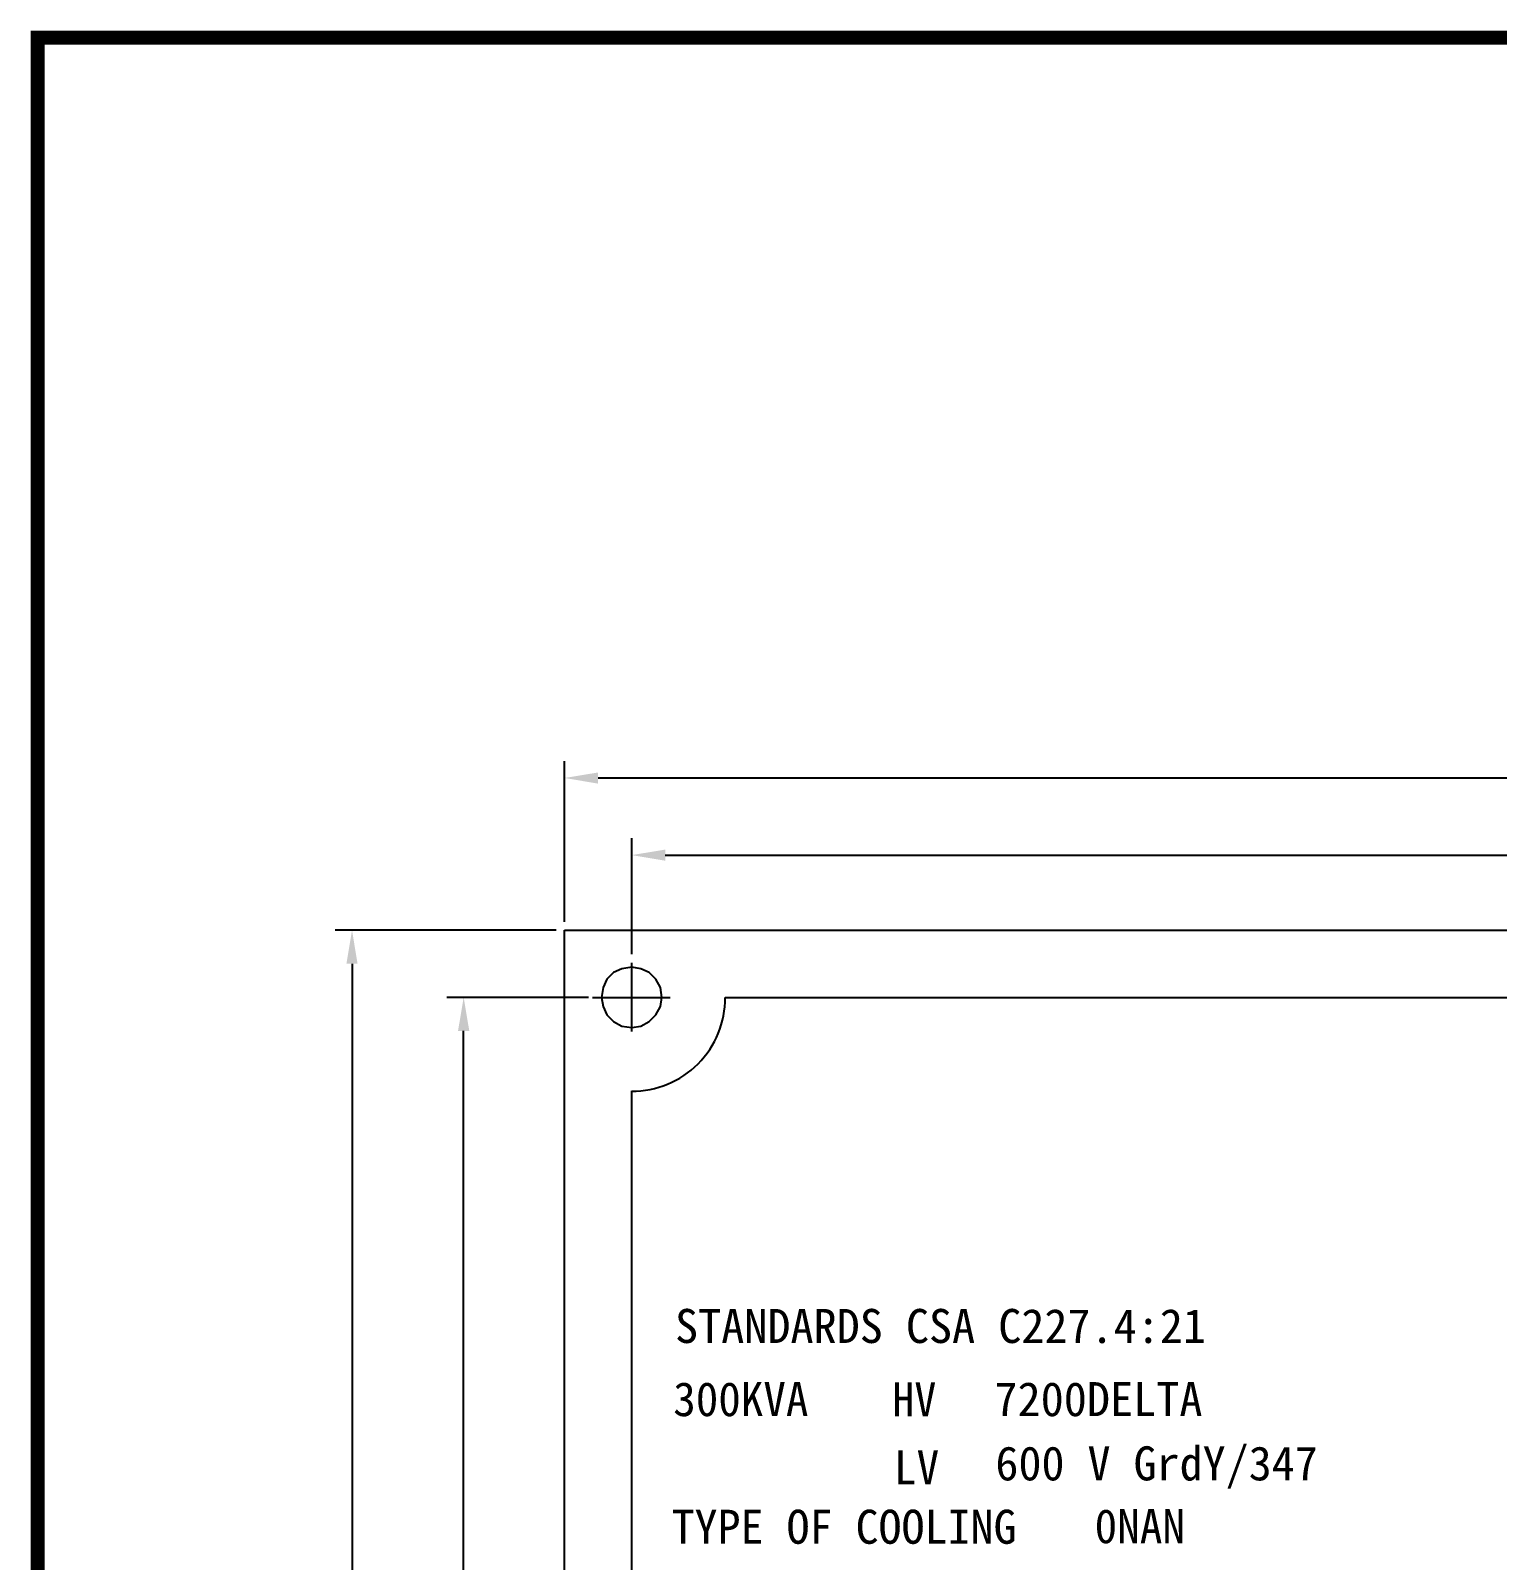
# Model space of a CAD drawing. Header units: millimetres. Extents: x 248233 to 259628, y -181361 to -174035.
# Drawn here: x 259409.1 to 259518.3, y -181058.3 to -180944.5 of the extents above; entities that cross this region are included whole.
import ezdxf

# ---------------------------------------------------------------- set-up
doc = ezdxf.new("R2010")
doc.units = ezdxf.units.MM
doc.header["$LTSCALE"] = 13
for name, color, linetype in [('1', 4, 'Continuous'), ('2', 3, 'Continuous'), ('PDF_Geometry', 7, 'Continuous')]:
    doc.layers.add(name, color=color, linetype=linetype)
doc.styles.add('PDF FangSong', font='simfang.ttf')
doc.styles.get("Standard").update_dxf_attribs({"font": 'gbenor.shx', "bigfont": 'gbcbig.shx'})
doc.dimstyles.new('ISO-25', dxfattribs={"dimtxt": 2.5, "dimasz": 2.5, "dimexe": 1.25, "dimexo": 0.625, "dimtad": 1, "dimtxsty": 'Standard', "dimcen": 2.5, "dimadec": 0, "dimazin": 0, "dimtfac": 1, "dimtmove": 0, "dimatfit": 3, "dimfxl": 1, "dimarcsym": 0})

# ---------------------------------------------------------------- blocks, each defined once
blk = doc.blocks.new('*D23')
at = {"layer": '2', "color": 0, "linetype": 'Continuous', "lineweight": -2, "transparency": 16777216}
for p, q in [((259453.88, -181013.23), (259453.88, -181004.6)), ((259593.85, -181013.23), (259593.85, -181004.6)), ((259456.38, -181005.85), (259591.35, -181005.85))]:
    blk.add_line(p, q, dxfattribs=at)
at = {"layer": '2', "color": 0, "linetype": 'Continuous', "transparency": 16777216}
for points in [[(259456.38, -181005.44), (259456.38, -181006.27), (259453.88, -181005.85)], [(259591.35, -181005.44), (259591.35, -181006.27), (259593.85, -181005.85)]]:
    blk.add_solid(points, dxfattribs=at)
at = {"layer": 'Defpoints', "color": 0, "linetype": 'Continuous', "transparency": 16777216}
for p in [(259593.85, -181005.85), (259453.88, -181013.86), (259593.85, -181013.86)]:
    blk.add_point(p, dxfattribs=at)
at = {"layer": '2', "color": 0, "linetype": 'Continuous', "transparency": 16777216, "insert": (259523.86, -181003.98), "char_height": 2.5, "attachment_point": 5}
blk.add_mtext('140', dxfattribs=at)
blk = doc.blocks.new('*D24')
at = {"layer": '2', "color": 0, "linetype": 'Continuous', "lineweight": -2, "transparency": 16777216}
for p, q in [((259448.88, -181010.82), (259448.88, -180998.86)), ((259598.9, -181010.82), (259598.9, -180998.86)), ((259451.38, -181000.11), (259596.4, -181000.11))]:
    blk.add_line(p, q, dxfattribs=at)
at = {"layer": '2', "color": 0, "linetype": 'Continuous', "transparency": 16777216}
for points in [[(259451.38, -180999.7), (259451.38, -181000.53), (259448.88, -181000.11)], [(259596.4, -180999.7), (259596.4, -181000.53), (259598.9, -181000.11)]]:
    blk.add_solid(points, dxfattribs=at)
at = {"layer": 'Defpoints', "color": 0, "linetype": 'Continuous', "transparency": 16777216}
for p in [(259598.9, -181000.11), (259448.88, -181011.44), (259598.9, -181011.44)]:
    blk.add_point(p, dxfattribs=at)
at = {"layer": '2', "color": 0, "linetype": 'Continuous', "transparency": 16777216, "insert": (259523.89, -180998.24), "char_height": 2.5, "attachment_point": 5}
blk.add_mtext('150', dxfattribs=at)
blk = doc.blocks.new('*D25')
at = {"layer": '2', "color": 0, "linetype": 'Continuous', "lineweight": -2, "transparency": 16777216}
for p, q in [((259450.67, -181016.44), (259440.12, -181016.44)), ((259441.37, -181178.96), (259441.37, -181018.94)), ((259450.67, -181181.46), (259440.12, -181181.46))]:
    blk.add_line(p, q, dxfattribs=at)
at = {"layer": '2', "color": 0, "linetype": 'Continuous', "transparency": 16777216}
for points in [[(259440.95, -181018.94), (259441.79, -181018.94), (259441.37, -181016.44)], [(259440.95, -181178.96), (259441.79, -181178.96), (259441.37, -181181.46)]]:
    blk.add_solid(points, dxfattribs=at)
at = {"layer": 'Defpoints', "color": 0, "linetype": 'Continuous', "transparency": 16777216}
for p in [(259441.37, -181016.44), (259451.29, -181016.44), (259451.29, -181181.46)]:
    blk.add_point(p, dxfattribs=at)
at = {"layer": '2', "color": 0, "linetype": 'Continuous', "transparency": 16777216, "insert": (259439.49, -181098.95), "char_height": 2.5, "attachment_point": 5, "rotation": 90}
blk.add_mtext('165', dxfattribs=at)
blk = doc.blocks.new('*D26')
at = {"layer": '2', "color": 0, "linetype": 'Continuous', "lineweight": -2, "transparency": 16777216}
for p, q in [((259448.25, -181011.44), (259431.81, -181011.44)), ((259433.06, -181013.94), (259433.06, -181183.96)), ((259448.25, -181186.46), (259431.81, -181186.46))]:
    blk.add_line(p, q, dxfattribs=at)
at = {"layer": '2', "color": 0, "linetype": 'Continuous', "transparency": 16777216}
for points in [[(259432.64, -181013.94), (259433.47, -181013.94), (259433.06, -181011.44)], [(259432.64, -181183.96), (259433.47, -181183.96), (259433.06, -181186.46)]]:
    blk.add_solid(points, dxfattribs=at)
at = {"layer": 'Defpoints', "color": 0, "linetype": 'Continuous', "transparency": 16777216}
for p in [(259448.88, -181011.44), (259433.06, -181186.46), (259448.88, -181186.46)]:
    blk.add_point(p, dxfattribs=at)
at = {"layer": '2', "color": 0, "linetype": 'Continuous', "transparency": 16777216, "insert": (259431.18, -181098.95), "char_height": 2.5, "attachment_point": 5, "rotation": 90}
blk.add_mtext('175', dxfattribs=at)

msp = doc.modelspace()

# ---------------------------------------------------------------- linework, layer by layer
at = {"layer": '1', "color": 0, "linetype": 'Continuous'}
msp.add_line((259409.654, -181294.025), (259409.654, -180945.005), dxfattribs=at)
at = {"layer": '1', "const_width": 1.05}
msp.add_lwpolyline([(259409.654, -180945.005), (259627.004, -180945.005), (259627.004, -181294.025), (259409.654, -181294.025), (259409.654, -180945.005), (259627.004, -180945.005)], dxfattribs=at)
at = {"layer": 'PDF_Geometry', "lineweight": 25}
for points in [[(259448.879, -181011.445), (259598.9, -181011.445), (259598.9, -181186.46), (259448.879, -181186.46), (259448.879, -181011.445)], [(259456.125, -181016.443), (259456.012, -181015.713), (259455.675, -181015.095), (259455.17, -181014.59), (259454.552, -181014.309), (259453.878, -181014.197), (259453.148, -181014.309), (259452.53, -181014.59), (259452.024, -181015.095), (259451.744, -181015.713), (259451.631, -181016.443), (259451.744, -181017.117), (259452.024, -181017.735), (259452.53, -181018.241), (259453.148, -181018.578), (259453.878, -181018.69), (259454.552, -181018.578), (259455.17, -181018.241), (259455.675, -181017.735), (259456.012, -181017.117), (259456.125, -181016.443)], [(259453.878, -181018.971), (259453.878, -181013.86)], [(259450.957, -181016.443), (259456.742, -181016.443)], [(259451.294, -181016.443), (259456.405, -181016.443)], [(259460.843, -181016.443), (259586.881, -181016.443)], [(259453.878, -181174.44), (259453.878, -181023.408)]]:
    msp.add_lwpolyline(points, dxfattribs=at)
msp.add_arc((259453.912, -181016.498), 6.925, 269.71884, 0.45049, dxfattribs=at)

# ---------------------------------------------------------------- texts
at = {"layer": '2', "linetype": 'Continuous', "char_height": 2.53409, "attachment_point": 7, "style": 'PDF FangSong'}
for s, insert in [('{\\W0.9969;STANDARDS CSA C227.4:21}', (259457.107, -181042.207)), ('{\\W0.9728;300KVA}', (259456.973, -181047.652)), ('\\W0.950748;HV', (259473.282, -181047.623)), ('{\\W0.9983;7200DELTA}', (259480.884, -181047.652)), ('{\\W0.9944;600 V GrdY/347}', (259480.957, -181053.01)), ('\\W0.979087;LV', (259473.398, -181052.677)), ('{\\W0.99325;TYPE OF COOLING}', (259456.847, -181057.151)), ('{\\W0.9759;0NAN}', (259488.342, -181057.108))]:
    msp.add_mtext(s, dxfattribs=dict(at, insert=insert))

# ---------------------------------------------------------------- dimensions: what is measured, and where the dimension line sits
at = {"layer": '2', "linetype": 'Continuous'}
for base, p1, p2, picture, middle in [((259598.9, -181000.114), (259448.879, -181011.445), (259598.9, -181011.445), '*D24', (259523.89, -180998.239)), ((259593.845, -181005.854), (259453.878, -181013.86), (259593.845, -181013.86), '*D23', (259523.862, -181003.979))]:
    dim = msp.add_linear_dim(base=base, p1=p1, p2=p2, dimstyle='ISO-25', override={"dimdec": 0}, dxfattribs=at)
    dim.commit()
    dim.dimension.update_dxf_attribs({"geometry": picture, "text_midpoint": middle})
for base, p1, p2, picture, middle in [((259433.057, -181186.46), (259448.879, -181011.445), (259448.879, -181186.46), '*D26', (259431.182, -181098.952)), ((259441.369, -181016.443), (259451.294, -181181.461), (259451.294, -181016.443), '*D25', (259439.494, -181098.952))]:
    dim = msp.add_linear_dim(base=base, p1=p1, p2=p2, angle=90, dimstyle='ISO-25', override={"dimdec": 0}, dxfattribs=at)
    dim.commit()
    dim.dimension.update_dxf_attribs({"geometry": picture, "text_midpoint": middle})

doc.saveas('drawing.dxf')
